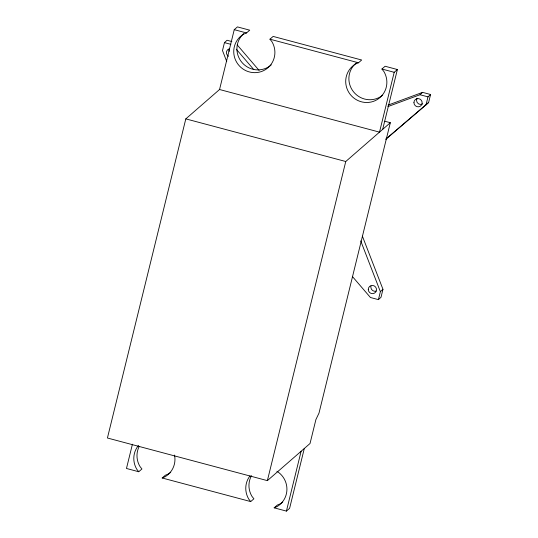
<?xml version="1.0" encoding="UTF-8"?>
<svg xmlns="http://www.w3.org/2000/svg" width="538" height="538" viewBox="0 0 538 538"><rect width="100%" height="100%" fill="white"/><g stroke="black" fill="none" stroke-linecap="round" stroke-linejoin="round"><path stroke-width="0.81" d="M231.838 41.534L227.036 40.256L224.454 42.623L222.503 50.592L226.74 61.534M352.363 276.465L370.433 297.501L378.429 299.632L380.379 291.67L382.962 289.296L362.397 236.169M385.88 139.228L426.042 104.836L427.992 96.867L430.575 94.5L422.579 92.368L388.073 105.112M382.962 289.296L381.012 297.265L378.429 299.632M426.042 104.836L428.631 102.469L430.575 94.5M382.686 129.362L397.38 69.53L385.107 66.255L381.926 69.025L383.89 71.527A20.827 20.397 49 0 1 376.963 99.732A20.827 20.397 49 0 1 348.685 92.193A20.827 20.397 49 0 1 355.611 63.988L358.49 62.778L361.67 60.007L273.143 36.416L269.955 39.187L271.925 41.688A20.827 20.397 49 0 1 264.992 69.893A20.827 20.397 49 0 1 236.72 62.354A20.827 20.397 49 0 1 243.647 34.15L246.525 32.939L249.706 30.168L237.433 26.9L234.245 29.671L219.551 89.51L185.812 118.878L107.425 438.006L267.379 480.636L310.029 443.507L315.907 419.573L318.994 413.123L390.326 122.711L384.724 121.225M132.429 444.213L126.47 468.47L138.743 471.745L141.924 468.975L139.961 466.473A20.827 20.397 49 0 1 139.16 446.5M267.379 480.636L345.759 161.508L390.326 122.711M282.706 502.109A20.827 20.397 49 0 1 280.204 503.85L277.326 505.061L274.145 507.832L286.418 511.1L301.119 451.261M397.38 69.53L394.199 72.3L379.505 132.133L219.551 89.51M304.3 448.49L289.605 508.329L286.418 511.1M387.844 106.611L419.996 94.735L422.579 92.368M251.481 475.673A20.827 20.397 49 0 0 251.925 496.312L253.896 498.813L250.708 501.584L162.18 477.993L165.361 475.222L168.239 474.012A20.827 20.397 49 0 0 170.741 472.27M385.914 139.046L428.631 102.469M162.18 477.993L165.052 476.782A20.827 20.397 49 0 0 174.52 455.054M274.145 507.832L277.023 506.621A20.827 20.397 49 0 0 276.915 471.261M234.245 29.671L246.525 32.939M269.955 39.187L358.49 62.778M381.926 69.025L394.199 72.3M224.454 42.623L230.849 44.331M419.996 94.735L427.992 96.867M185.812 118.878L345.759 161.508M237.224 44.936L259.128 70.438M236.283 49.22L253.808 69.617M250.708 501.584L248.744 499.082A20.827 20.397 49 0 1 249.982 475.888M138.743 471.745L136.78 469.244A20.827 20.397 49 0 1 138.495 445.451M360.722 240.883L380.379 291.67M422.767 103.908A4.163 4.075 47.5 0 1 417.017 98.272M229.134 51.426A4.163 4.075 47.5 0 1 229.087 49.288M376.123 291.152A4.163 4.075 47.5 0 1 370.964 286.102M228.529 56.295A4.163 4.075 47.5 0 1 229.349 48.743M271.266 64.883A20.827 20.397 49 0 1 242.194 62.731A20.827 20.397 49 0 1 243.741 33.618M382.652 95.219A20.827 20.397 49 0 1 353.654 91.978A20.827 20.397 49 0 1 356.29 62.959M413.93 102.704A4.163 4.075 47.5 0 0 420.185 106.275A4.163 4.075 47.5 0 0 420.023 99.133A4.163 4.075 47.5 0 0 413.93 102.704M368.268 289.538A4.163 4.075 47.5 0 0 374.522 293.109A4.163 4.075 47.5 0 0 374.354 285.967A4.163 4.075 47.5 0 0 368.268 289.538"/></g></svg>
